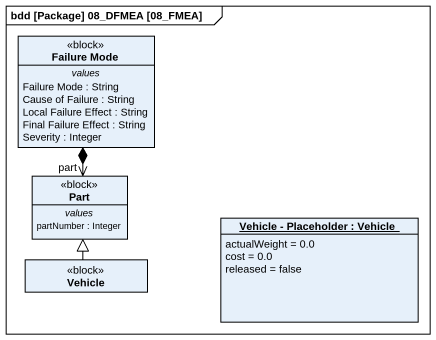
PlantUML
@startuml
mainframe bdd [Package] 08_DFMEA [08_FMEA]
hide circle
hide empty members
class "Failure Mode" as Failure_Mode <<block>> {
  -- values --
  Failure Mode : String
  Cause of Failure : String
  Local Failure Effect : String
  Final Failure Effect : String
  Severity : Integer
}
class Part <<block>> {
  -- values --
  partNumber : Integer
}
object "Vehicle - Placeholder : Vehicle" as Vehicle_Placeholder {
  actualWeight = 0.0
  cost = 0.0
  released = false
}
class Vehicle <<block>>
Failure_Mode *--> "part" Part
Vehicle -up-|> Part
@enduml
